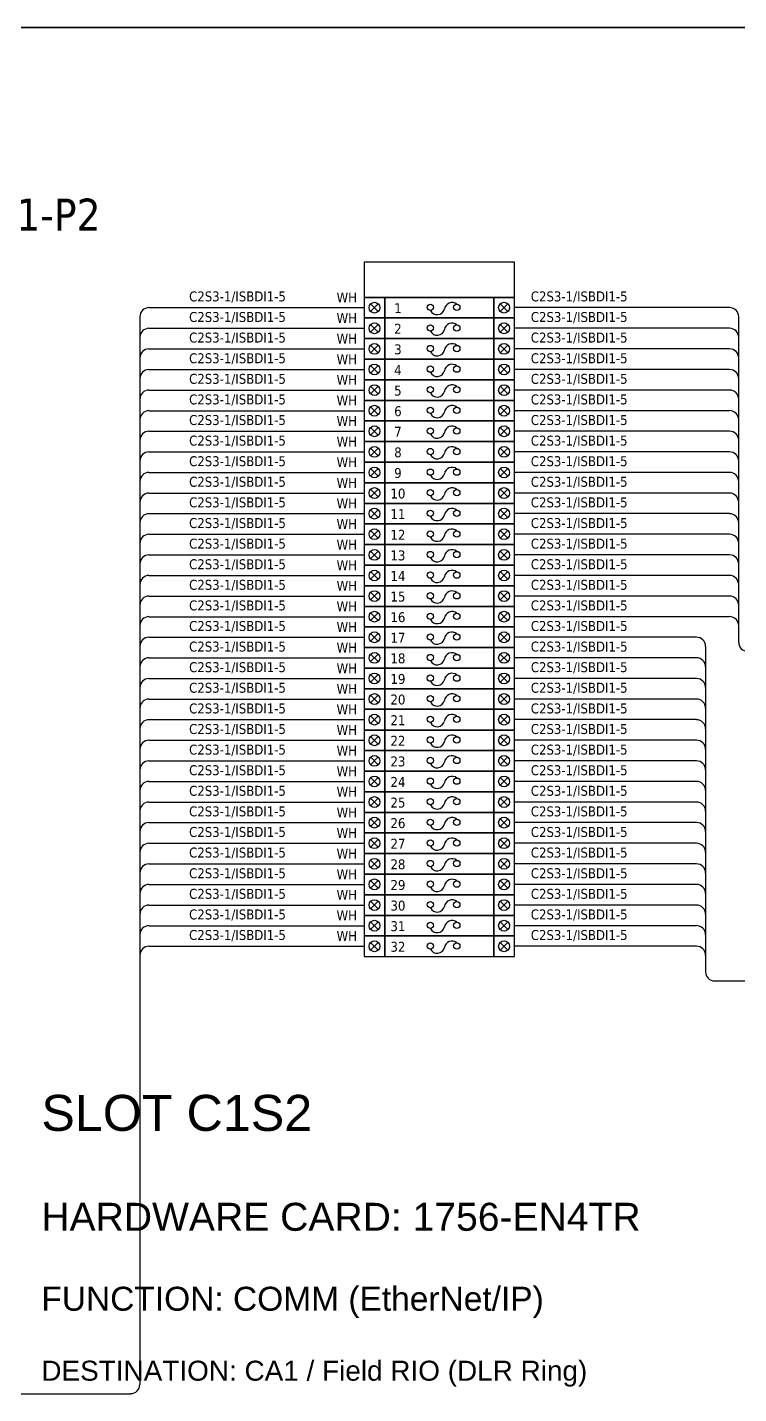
# Model space of a CAD drawing. Header units: millimetres. Extents: x 0 to 54213, y -3004 to 2820.
# Drawn here: x 9673 to 10385, y 1337 to 2704 of the extents above; entities that cross this region are included whole.
import ezdxf
from ezdxf.enums import TextEntityAlignment as Align

# ---------------------------------------------------------------- set-up
doc = ezdxf.new("R2010")
doc.units = ezdxf.units.MM
doc.layers.add('HELPPOINT', color=7, linetype='Continuous')
doc.layers.add('IE-WIRE', color=7, linetype='Continuous', lineweight=25)
doc.layers.add('power', color=7, linetype='Continuous', lineweight=25)
doc.styles.get("Standard").update_dxf_attribs({"font": 'arial.ttf'})
doc.styles.add('Tahoma', font='')
doc.styles.get('Tahoma').set_extended_font_data('Tahoma')

msp = doc.modelspace()

# ---------------------------------------------------------------- linework, layer by layer
at = {"color": 1, "ltscale": 25.4}
for p, q in [((10023.8, 2427.5), (10016.2, 2419.9)), ((10016.2, 2427.5), (10023.8, 2419.9)), ((10145.9, 2427.5), (10153.6, 2419.9)), ((10153.6, 2427.5), (10145.9, 2419.9)), ((10023.8, 2406.9), (10016.2, 2399.2)), ((10016.2, 2406.9), (10023.8, 2399.2)), ((10145.9, 2406.9), (10153.6, 2399.2)), ((10153.6, 2406.9), (10145.9, 2399.2)), ((10023.8, 2386.3), (10016.2, 2378.6)), ((10016.2, 2386.3), (10023.8, 2378.6)), ((10145.9, 2386.3), (10153.6, 2378.6)), ((10153.6, 2386.3), (10145.9, 2378.6)), ((10023.8, 2365.7), (10016.2, 2358)), ((10016.2, 2365.7), (10023.8, 2358)), ((10145.9, 2365.7), (10153.6, 2358)), ((10153.6, 2365.7), (10145.9, 2358)), ((10023.8, 2345.1), (10016.2, 2337.4)), ((10016.2, 2345.1), (10023.8, 2337.4)), ((10145.9, 2345.1), (10153.6, 2337.4)), ((10153.6, 2345.1), (10145.9, 2337.4)), ((10023.8, 2324.5), (10016.2, 2316.8)), ((10016.2, 2324.5), (10023.8, 2316.8)), ((10145.9, 2324.5), (10153.6, 2316.8)), ((10153.6, 2324.5), (10145.9, 2316.8)), ((10023.8, 2303.9), (10016.2, 2296.2)), ((10016.2, 2303.9), (10023.8, 2296.2)), ((10145.9, 2303.9), (10153.6, 2296.2)), ((10153.6, 2303.9), (10145.9, 2296.2)), ((10023.8, 2283.2), (10016.2, 2275.6)), ((10016.2, 2283.2), (10023.8, 2275.6)), ((10145.9, 2283.2), (10153.6, 2275.6)), ((10153.6, 2283.2), (10145.9, 2275.6)), ((10023.8, 2262.6), (10016.2, 2255)), ((10016.2, 2262.6), (10023.8, 2255)), ((10145.9, 2262.6), (10153.6, 2255)), ((10153.6, 2262.6), (10145.9, 2255)), ((10023.8, 2242), (10016.2, 2234.3)), ((10016.2, 2242), (10023.8, 2234.3)), ((10145.9, 2242), (10153.6, 2234.3)), ((10153.6, 2242), (10145.9, 2234.3)), ((10023.8, 2221.4), (10016.2, 2213.7)), ((10016.2, 2221.4), (10023.8, 2213.7)), ((10145.9, 2221.4), (10153.6, 2213.7)), ((10153.6, 2221.4), (10145.9, 2213.7)), ((10023.8, 2200.8), (10016.2, 2193.1)), ((10016.2, 2200.8), (10023.8, 2193.1)), ((10145.9, 2200.8), (10153.6, 2193.1)), ((10153.6, 2200.8), (10145.9, 2193.1)), ((10023.8, 2180.2), (10016.2, 2172.5)), ((10016.2, 2180.2), (10023.8, 2172.5)), ((10145.9, 2180.2), (10153.6, 2172.5)), ((10153.6, 2180.2), (10145.9, 2172.5)), ((10023.8, 2159.6), (10016.2, 2151.9)), ((10016.2, 2159.6), (10023.8, 2151.9)), ((10145.9, 2159.6), (10153.6, 2151.9)), ((10153.6, 2159.6), (10145.9, 2151.9)), ((10023.8, 2139), (10016.2, 2131.3)), ((10016.2, 2139), (10023.8, 2131.3)), ((10145.9, 2139), (10153.6, 2131.3)), ((10153.6, 2139), (10145.9, 2131.3)), ((10023.8, 2118.3), (10016.2, 2110.7)), ((10016.2, 2118.3), (10023.8, 2110.7)), ((10145.9, 2118.3), (10153.6, 2110.7)), ((10153.6, 2118.3), (10145.9, 2110.7)), ((10023.8, 2097.7), (10016.2, 2090.1)), ((10016.2, 2097.7), (10023.8, 2090.1)), ((10145.9, 2097.7), (10153.6, 2090.1)), ((10153.6, 2097.7), (10145.9, 2090.1)), ((10023.8, 2077.1), (10016.2, 2069.5)), ((10016.2, 2077.1), (10023.8, 2069.5)), ((10145.9, 2077.1), (10153.6, 2069.5)), ((10153.6, 2077.1), (10145.9, 2069.5)), ((10023.8, 2056.5), (10016.2, 2048.8)), ((10016.2, 2056.5), (10023.8, 2048.8)), ((10145.9, 2056.5), (10153.6, 2048.8)), ((10153.6, 2056.5), (10145.9, 2048.8)), ((10023.8, 2035.9), (10016.2, 2028.2)), ((10016.2, 2035.9), (10023.8, 2028.2)), ((10145.9, 2035.9), (10153.6, 2028.2)), ((10153.6, 2035.9), (10145.9, 2028.2)), ((10023.8, 2015.3), (10016.2, 2007.6)), ((10016.2, 2015.3), (10023.8, 2007.6)), ((10145.9, 2015.3), (10153.6, 2007.6)), ((10153.6, 2015.3), (10145.9, 2007.6)), ((10023.8, 1994.7), (10016.2, 1987)), ((10016.2, 1994.7), (10023.8, 1987)), ((10145.9, 1994.7), (10153.6, 1987)), ((10153.6, 1994.7), (10145.9, 1987)), ((10023.8, 1974.1), (10016.2, 1966.4)), ((10016.2, 1974.1), (10023.8, 1966.4)), ((10145.9, 1974.1), (10153.6, 1966.4)), ((10153.6, 1974.1), (10145.9, 1966.4)), ((10023.8, 1953.5), (10016.2, 1945.8)), ((10016.2, 1953.5), (10023.8, 1945.8)), ((10145.9, 1953.5), (10153.6, 1945.8)), ((10153.6, 1953.5), (10145.9, 1945.8)), ((10023.8, 1932.8), (10016.2, 1925.2)), ((10016.2, 1932.8), (10023.8, 1925.2)), ((10145.9, 1932.8), (10153.6, 1925.2)), ((10153.6, 1932.8), (10145.9, 1925.2)), ((10023.8, 1912.2), (10016.2, 1904.6)), ((10016.2, 1912.2), (10023.8, 1904.6)), ((10145.9, 1912.2), (10153.6, 1904.6)), ((10153.6, 1912.2), (10145.9, 1904.6)), ((10023.8, 1891.6), (10016.2, 1883.9)), ((10016.2, 1891.6), (10023.8, 1883.9)), ((10145.9, 1891.6), (10153.6, 1883.9)), ((10153.6, 1891.6), (10145.9, 1883.9)), ((10023.8, 1871), (10016.2, 1863.3)), ((10016.2, 1871), (10023.8, 1863.3)), ((10145.9, 1871), (10153.6, 1863.3)), ((10153.6, 1871), (10145.9, 1863.3)), ((10023.8, 1850.4), (10016.2, 1842.7)), ((10016.2, 1850.4), (10023.8, 1842.7)), ((10145.9, 1850.4), (10153.6, 1842.7)), ((10153.6, 1850.4), (10145.9, 1842.7)), ((10023.8, 1829.8), (10016.2, 1822.1)), ((10016.2, 1829.8), (10023.8, 1822.1)), ((10145.9, 1829.8), (10153.6, 1822.1)), ((10153.6, 1829.8), (10145.9, 1822.1)), ((10023.8, 1809.2), (10016.2, 1801.5)), ((10016.2, 1809.2), (10023.8, 1801.5)), ((10145.9, 1809.2), (10153.6, 1801.5)), ((10153.6, 1809.2), (10145.9, 1801.5)), ((10023.8, 1788.6), (10016.2, 1780.9)), ((10016.2, 1788.6), (10023.8, 1780.9)), ((10145.9, 1788.6), (10153.6, 1780.9)), ((10153.6, 1788.6), (10145.9, 1780.9))]:
    msp.add_line(p, q, dxfattribs=at)
at = {"color": 4, "ltscale": 25.4}
msp.add_lwpolyline([(10009.7, 2434), (10160, 2434), (10160, 2469.2), (10009.7, 2469.2)], close=True, dxfattribs=at)
at = {"color": 1, "ltscale": 25.4}
for points in [[(10009.7, 2413.4), (10030.3, 2413.4), (10030.3, 2434), (10009.7, 2434)], [(10030.3, 2413.4), (10139.4, 2413.4), (10139.4, 2434), (10030.3, 2434)], [(10139.4, 2413.4), (10160, 2413.4), (10160, 2434), (10139.4, 2434)], [(10009.7, 2392.8), (10030.3, 2392.8), (10030.3, 2413.4), (10009.7, 2413.4)], [(10030.3, 2392.8), (10139.4, 2392.8), (10139.4, 2413.4), (10030.3, 2413.4)], [(10139.4, 2392.8), (10160, 2392.8), (10160, 2413.4), (10139.4, 2413.4)], [(10009.7, 2372.2), (10030.3, 2372.2), (10030.3, 2392.8), (10009.7, 2392.8)], [(10030.3, 2372.2), (10139.4, 2372.2), (10139.4, 2392.8), (10030.3, 2392.8)], [(10139.4, 2372.2), (10160, 2372.2), (10160, 2392.8), (10139.4, 2392.8)], [(10009.7, 2351.5), (10030.3, 2351.5), (10030.3, 2372.2), (10009.7, 2372.2)], [(10030.3, 2351.5), (10139.4, 2351.5), (10139.4, 2372.2), (10030.3, 2372.2)], [(10139.4, 2351.5), (10160, 2351.5), (10160, 2372.2), (10139.4, 2372.2)], [(10009.7, 2330.9), (10030.3, 2330.9), (10030.3, 2351.5), (10009.7, 2351.5)], [(10030.3, 2330.9), (10139.4, 2330.9), (10139.4, 2351.5), (10030.3, 2351.5)], [(10139.4, 2330.9), (10160, 2330.9), (10160, 2351.5), (10139.4, 2351.5)], [(10009.7, 2310.3), (10030.3, 2310.3), (10030.3, 2330.9), (10009.7, 2330.9)], [(10030.3, 2310.3), (10139.4, 2310.3), (10139.4, 2330.9), (10030.3, 2330.9)], [(10139.4, 2310.3), (10160, 2310.3), (10160, 2330.9), (10139.4, 2330.9)], [(10009.7, 2289.7), (10030.3, 2289.7), (10030.3, 2310.3), (10009.7, 2310.3)], [(10030.3, 2289.7), (10139.4, 2289.7), (10139.4, 2310.3), (10030.3, 2310.3)], [(10139.4, 2289.7), (10160, 2289.7), (10160, 2310.3), (10139.4, 2310.3)], [(10009.7, 2269.1), (10030.3, 2269.1), (10030.3, 2289.7), (10009.7, 2289.7)], [(10030.3, 2269.1), (10139.4, 2269.1), (10139.4, 2289.7), (10030.3, 2289.7)], [(10139.4, 2269.1), (10160, 2269.1), (10160, 2289.7), (10139.4, 2289.7)], [(10009.7, 2248.5), (10030.3, 2248.5), (10030.3, 2269.1), (10009.7, 2269.1)], [(10030.3, 2248.5), (10139.4, 2248.5), (10139.4, 2269.1), (10030.3, 2269.1)], [(10139.4, 2248.5), (10160, 2248.5), (10160, 2269.1), (10139.4, 2269.1)], [(10009.7, 2227.9), (10030.3, 2227.9), (10030.3, 2248.5), (10009.7, 2248.5)], [(10030.3, 2227.9), (10139.4, 2227.9), (10139.4, 2248.5), (10030.3, 2248.5)], [(10139.4, 2227.9), (10160, 2227.9), (10160, 2248.5), (10139.4, 2248.5)], [(10009.7, 2207.3), (10030.3, 2207.3), (10030.3, 2227.9), (10009.7, 2227.9)], [(10030.3, 2207.3), (10139.4, 2207.3), (10139.4, 2227.9), (10030.3, 2227.9)], [(10139.4, 2207.3), (10160, 2207.3), (10160, 2227.9), (10139.4, 2227.9)], [(10009.7, 2186.7), (10030.3, 2186.7), (10030.3, 2207.3), (10009.7, 2207.3)], [(10030.3, 2186.7), (10139.4, 2186.7), (10139.4, 2207.3), (10030.3, 2207.3)], [(10139.4, 2186.7), (10160, 2186.7), (10160, 2207.3), (10139.4, 2207.3)], [(10009.7, 2166), (10030.3, 2166), (10030.3, 2186.7), (10009.7, 2186.7)], [(10030.3, 2166), (10139.4, 2166), (10139.4, 2186.7), (10030.3, 2186.7)], [(10139.4, 2166), (10160, 2166), (10160, 2186.7), (10139.4, 2186.7)], [(10009.7, 2145.4), (10030.3, 2145.4), (10030.3, 2166), (10009.7, 2166)], [(10030.3, 2145.4), (10139.4, 2145.4), (10139.4, 2166), (10030.3, 2166)], [(10139.4, 2145.4), (10160, 2145.4), (10160, 2166), (10139.4, 2166)], [(10009.7, 2124.8), (10030.3, 2124.8), (10030.3, 2145.4), (10009.7, 2145.4)], [(10030.3, 2124.8), (10139.4, 2124.8), (10139.4, 2145.4), (10030.3, 2145.4)], [(10139.4, 2124.8), (10160, 2124.8), (10160, 2145.4), (10139.4, 2145.4)], [(10009.7, 2104.2), (10030.3, 2104.2), (10030.3, 2124.8), (10009.7, 2124.8)], [(10030.3, 2104.2), (10139.4, 2104.2), (10139.4, 2124.8), (10030.3, 2124.8)], [(10139.4, 2104.2), (10160, 2104.2), (10160, 2124.8), (10139.4, 2124.8)], [(10009.7, 2083.6), (10030.3, 2083.6), (10030.3, 2104.2), (10009.7, 2104.2)], [(10030.3, 2083.6), (10139.4, 2083.6), (10139.4, 2104.2), (10030.3, 2104.2)], [(10139.4, 2083.6), (10160, 2083.6), (10160, 2104.2), (10139.4, 2104.2)], [(10009.7, 2063), (10030.3, 2063), (10030.3, 2083.6), (10009.7, 2083.6)], [(10030.3, 2063), (10139.4, 2063), (10139.4, 2083.6), (10030.3, 2083.6)], [(10139.4, 2063), (10160, 2063), (10160, 2083.6), (10139.4, 2083.6)], [(10009.7, 2042.4), (10030.3, 2042.4), (10030.3, 2063), (10009.7, 2063)], [(10030.3, 2042.4), (10139.4, 2042.4), (10139.4, 2063), (10030.3, 2063)], [(10139.4, 2042.4), (10160, 2042.4), (10160, 2063), (10139.4, 2063)], [(10009.7, 2021.8), (10030.3, 2021.8), (10030.3, 2042.4), (10009.7, 2042.4)], [(10030.3, 2021.8), (10139.4, 2021.8), (10139.4, 2042.4), (10030.3, 2042.4)], [(10139.4, 2021.8), (10160, 2021.8), (10160, 2042.4), (10139.4, 2042.4)], [(10009.7, 2001.1), (10030.3, 2001.1), (10030.3, 2021.8), (10009.7, 2021.8)], [(10030.3, 2001.1), (10139.4, 2001.1), (10139.4, 2021.8), (10030.3, 2021.8)], [(10139.4, 2001.1), (10160, 2001.1), (10160, 2021.8), (10139.4, 2021.8)], [(10009.7, 1980.5), (10030.3, 1980.5), (10030.3, 2001.1), (10009.7, 2001.1)], [(10030.3, 1980.5), (10139.4, 1980.5), (10139.4, 2001.1), (10030.3, 2001.1)], [(10139.4, 1980.5), (10160, 1980.5), (10160, 2001.1), (10139.4, 2001.1)], [(10009.7, 1959.9), (10030.3, 1959.9), (10030.3, 1980.5), (10009.7, 1980.5)], [(10030.3, 1959.9), (10139.4, 1959.9), (10139.4, 1980.5), (10030.3, 1980.5)], [(10139.4, 1959.9), (10160, 1959.9), (10160, 1980.5), (10139.4, 1980.5)], [(10009.7, 1939.3), (10030.3, 1939.3), (10030.3, 1959.9), (10009.7, 1959.9)], [(10030.3, 1939.3), (10139.4, 1939.3), (10139.4, 1959.9), (10030.3, 1959.9)], [(10139.4, 1939.3), (10160, 1939.3), (10160, 1959.9), (10139.4, 1959.9)], [(10009.7, 1918.7), (10030.3, 1918.7), (10030.3, 1939.3), (10009.7, 1939.3)], [(10030.3, 1918.7), (10139.4, 1918.7), (10139.4, 1939.3), (10030.3, 1939.3)], [(10139.4, 1918.7), (10160, 1918.7), (10160, 1939.3), (10139.4, 1939.3)], [(10009.7, 1898.1), (10030.3, 1898.1), (10030.3, 1918.7), (10009.7, 1918.7)], [(10030.3, 1898.1), (10139.4, 1898.1), (10139.4, 1918.7), (10030.3, 1918.7)], [(10139.4, 1898.1), (10160, 1898.1), (10160, 1918.7), (10139.4, 1918.7)], [(10009.7, 1877.5), (10030.3, 1877.5), (10030.3, 1898.1), (10009.7, 1898.1)], [(10030.3, 1877.5), (10139.4, 1877.5), (10139.4, 1898.1), (10030.3, 1898.1)], [(10139.4, 1877.5), (10160, 1877.5), (10160, 1898.1), (10139.4, 1898.1)], [(10009.7, 1856.9), (10030.3, 1856.9), (10030.3, 1877.5), (10009.7, 1877.5)], [(10030.3, 1856.9), (10139.4, 1856.9), (10139.4, 1877.5), (10030.3, 1877.5)], [(10139.4, 1856.9), (10160, 1856.9), (10160, 1877.5), (10139.4, 1877.5)], [(10009.7, 1836.3), (10030.3, 1836.3), (10030.3, 1856.9), (10009.7, 1856.9)], [(10030.3, 1836.3), (10139.4, 1836.3), (10139.4, 1856.9), (10030.3, 1856.9)], [(10139.4, 1836.3), (10160, 1836.3), (10160, 1856.9), (10139.4, 1856.9)], [(10009.7, 1815.6), (10030.3, 1815.6), (10030.3, 1836.3), (10009.7, 1836.3)], [(10030.3, 1815.6), (10139.4, 1815.6), (10139.4, 1836.3), (10030.3, 1836.3)], [(10139.4, 1815.6), (10160, 1815.6), (10160, 1836.3), (10139.4, 1836.3)], [(10009.7, 1795), (10030.3, 1795), (10030.3, 1815.6), (10009.7, 1815.6)], [(10030.3, 1795), (10139.4, 1795), (10139.4, 1815.6), (10030.3, 1815.6)], [(10139.4, 1795), (10160, 1795), (10160, 1815.6), (10139.4, 1815.6)], [(10009.7, 1774.4), (10030.3, 1774.4), (10030.3, 1795), (10009.7, 1795)], [(10030.3, 1774.4), (10139.4, 1774.4), (10139.4, 1795), (10030.3, 1795)], [(10139.4, 1774.4), (10160, 1774.4), (10160, 1795), (10139.4, 1795)]]:
    msp.add_lwpolyline(points, close=True, dxfattribs=at)
for centre in [(10020, 2423.7), (10149.7, 2423.7), (10020, 2403.1), (10149.7, 2403.1), (10020, 2382.5), (10149.7, 2382.5), (10020, 2361.9), (10149.7, 2361.9), (10020, 2341.2), (10149.7, 2341.2), (10020, 2320.6), (10149.7, 2320.6), (10020, 2300), (10149.7, 2300), (10020, 2279.4), (10149.7, 2279.4), (10020, 2258.8), (10149.7, 2258.8), (10020, 2238.2), (10149.7, 2238.2), (10020, 2217.6), (10149.7, 2217.6), (10020, 2197), (10149.7, 2197), (10020, 2176.3), (10149.7, 2176.3), (10020, 2155.7), (10149.7, 2155.7), (10020, 2135.1), (10149.7, 2135.1), (10020, 2114.5), (10149.7, 2114.5), (10020, 2093.9), (10149.7, 2093.9), (10020, 2073.3), (10149.7, 2073.3), (10020, 2052.7), (10149.7, 2052.7), (10020, 2032.1), (10149.7, 2032.1), (10020, 2011.5), (10149.7, 2011.5), (10020, 1990.8), (10149.7, 1990.8), (10020, 1970.2), (10149.7, 1970.2), (10020, 1949.6), (10149.7, 1949.6), (10020, 1929), (10149.7, 1929), (10020, 1908.4), (10149.7, 1908.4), (10020, 1887.8), (10149.7, 1887.8), (10020, 1867.2), (10149.7, 1867.2), (10020, 1846.6), (10149.7, 1846.6), (10020, 1825.9), (10149.7, 1825.9), (10020, 1805.3), (10149.7, 1805.3), (10020, 1784.7), (10149.7, 1784.7)]:
    msp.add_circle(centre, 5.42, dxfattribs=at)
at = {"layer": 'HELPPOINT', "color": 4, "lineweight": 35}
msp.add_line((8386.6, 2704.2), (12279.9, 2704.2), dxfattribs=at)
msp.add_line((8386.6, 2704.2), (12279.9, 2704.2), dxfattribs=at)
at = {"layer": 'IE-WIRE', "color": 4, "ltscale": 25.4}
for p, q in [((9794.3, 2423.7), (10009.7, 2423.7)), ((10375.4, 2423.7), (10160, 2423.7)), ((9785.2, 2414.6), (9785.2, 1346.2)), ((10384.5, 2414.6), (10384.5, 2088.8)), ((9794.3, 2403.1), (10009.7, 2403.1)), ((10375.4, 2403.1), (10160, 2403.1)), ((9794.3, 2382.5), (10009.7, 2382.5)), ((10375.4, 2382.5), (10160, 2382.5)), ((9794.3, 2361.9), (10009.7, 2361.9)), ((10375.4, 2361.9), (10160, 2361.9)), ((9794.3, 2341.2), (10009.7, 2341.2)), ((10375.4, 2341.2), (10160, 2341.2)), ((9794.3, 2320.6), (10009.7, 2320.6)), ((10375.4, 2320.6), (10160, 2320.6)), ((9794.3, 2300), (10009.7, 2300)), ((10375.4, 2300), (10160, 2300)), ((9794.3, 2279.4), (10009.7, 2279.4)), ((10375.4, 2279.4), (10160, 2279.4)), ((9794.3, 2258.8), (10009.7, 2258.8)), ((10375.4, 2258.8), (10160, 2258.8)), ((9794.3, 2238.2), (10009.7, 2238.2)), ((10375.4, 2238.2), (10160, 2238.2)), ((9794.3, 2217.6), (10009.7, 2217.6)), ((10375.4, 2217.6), (10160, 2217.6)), ((9794.3, 2197), (10009.7, 2197)), ((10375.4, 2197), (10160, 2197)), ((9794.3, 2176.3), (10009.7, 2176.3)), ((10375.4, 2176.3), (10160, 2176.3)), ((9794.3, 2155.7), (10009.7, 2155.7)), ((10375.4, 2155.7), (10160, 2155.7)), ((9794.3, 2135.1), (10009.7, 2135.1)), ((10375.4, 2135.1), (10160, 2135.1)), ((9794.3, 2114.5), (10009.7, 2114.5)), ((10375.4, 2114.5), (10160, 2114.5)), ((9794.3, 2093.9), (10009.7, 2093.9)), ((10342.3, 2093.9), (10160, 2093.9)), ((10351.4, 2084.8), (10351.4, 1759)), ((9794.3, 2073.3), (10009.7, 2073.3)), ((10342.3, 2073.3), (10160, 2073.3)), ((9794.3, 2052.7), (10009.7, 2052.7)), ((10342.3, 2052.7), (10160, 2052.7)), ((9794.3, 2032.1), (10009.7, 2032.1)), ((10342.3, 2032.1), (10160, 2032.1)), ((9794.3, 2011.5), (10009.7, 2011.5)), ((10342.3, 2011.5), (10160, 2011.5)), ((9794.3, 1990.8), (10009.7, 1990.8)), ((10342.3, 1990.8), (10160, 1990.8)), ((9794.3, 1970.2), (10009.7, 1970.2)), ((10342.3, 1970.2), (10160, 1970.2)), ((9794.3, 1949.6), (10009.7, 1949.6)), ((10342.3, 1949.6), (10160, 1949.6)), ((9794.3, 1929), (10009.7, 1929)), ((10342.3, 1929), (10160, 1929)), ((9794.3, 1908.4), (10009.7, 1908.4)), ((10342.3, 1908.4), (10160, 1908.4)), ((9794.3, 1887.8), (10009.7, 1887.8)), ((10342.3, 1887.8), (10160, 1887.8)), ((9794.3, 1867.2), (10009.7, 1867.2)), ((10342.3, 1867.2), (10160, 1867.2)), ((9794.3, 1846.6), (10009.7, 1846.6)), ((10342.3, 1846.6), (10160, 1846.6)), ((9794.3, 1825.9), (10009.7, 1825.9)), ((10342.3, 1825.9), (10160, 1825.9)), ((9794.3, 1805.3), (10009.7, 1805.3)), ((10342.3, 1805.3), (10160, 1805.3)), ((9794.3, 1784.7), (10009.7, 1784.7)), ((10342.3, 1784.7), (10160, 1784.7))]:
    msp.add_line(p, q, dxfattribs=at)
at = {"layer": 'IE-WIRE', "color": 4}
for p, q in [((10360.4, 1750.1), (10626.2, 1750.1)), ((8734.7, 1337), (9776, 1337))]:
    msp.add_line(p, q, dxfattribs=at)
at = {"layer": 'IE-WIRE', "color": 4, "ltscale": 25.4}
for centre, start, end in [((9794.3, 2414.6), 90, 180), ((10375.4, 2414.6), 0, 90), ((9794.3, 2393.9), 90, 180), ((10375.4, 2393.9), 0, 90), ((9794.3, 2373.3), 90, 180), ((10375.4, 2373.3), 0, 90), ((9794.3, 2352.7), 90, 180), ((10375.4, 2352.7), 0, 90), ((9794.3, 2332.1), 90, 180), ((10375.4, 2332.1), 0, 90), ((9794.3, 2311.5), 90, 180), ((10375.4, 2311.5), 0, 90), ((9794.3, 2290.9), 90, 180), ((10375.4, 2290.9), 0, 90), ((9794.3, 2270.3), 90, 180), ((10375.4, 2270.3), 0, 90), ((9794.3, 2249.7), 90, 180), ((10375.4, 2249.7), 0, 90), ((9794.3, 2229), 90, 180), ((10375.4, 2229), 0, 90), ((9794.3, 2208.4), 90, 180), ((10375.4, 2208.4), 0, 90), ((9794.3, 2187.8), 90, 180), ((10375.4, 2187.8), 0, 90), ((9794.3, 2167.2), 90, 180), ((10375.4, 2167.2), 0, 90), ((9794.3, 2146.6), 90, 180), ((10375.4, 2146.6), 0, 90), ((9794.3, 2126), 90, 180), ((10375.4, 2126), 0, 90), ((9794.3, 2105.4), 90, 180), ((10375.4, 2105.4), 0, 90), ((9794.3, 2084.8), 90, 180), ((10342.3, 2084.8), 0, 90), ((9794.3, 2064.2), 90, 180), ((10342.3, 2064.2), 0, 90), ((9794.3, 2043.5), 90, 180), ((10342.3, 2043.5), 0, 90), ((9794.3, 2022.9), 90, 180), ((10342.3, 2022.9), 0, 90), ((9794.3, 2002.3), 90, 180), ((10342.3, 2002.3), 0, 90), ((9794.3, 1981.7), 90, 180), ((10342.3, 1981.7), 0, 90), ((9794.3, 1961.1), 90, 180), ((10342.3, 1961.1), 0, 90), ((9794.3, 1940.5), 90, 180), ((10342.3, 1940.5), 0, 90), ((9794.3, 1919.9), 90, 180), ((10342.3, 1919.9), 0, 90), ((9794.3, 1899.3), 90, 180), ((10342.3, 1899.3), 0, 90), ((9794.3, 1878.6), 90, 180), ((10342.3, 1878.6), 0, 90), ((9794.3, 1858), 90, 180), ((10342.3, 1858), 0, 90), ((9794.3, 1837.4), 90, 180), ((10342.3, 1837.4), 0, 90), ((9794.3, 1816.8), 90, 180), ((10342.3, 1816.8), 0, 90), ((9794.3, 1796.2), 90, 180), ((10342.3, 1796.2), 0, 90), ((9794.3, 1775.6), 90, 180), ((10342.3, 1775.6), 0, 90)]:
    msp.add_arc(centre, 9.14, start, end, dxfattribs=at)
at = {"layer": 'IE-WIRE', "color": 4}
for centre, radius, start, end in [((10393.5, 2088.8), 8.96, 180, 270), ((10360.4, 1759), 8.96, 180, 270), ((9776, 1346.2), 9.14, 270, 0)]:
    msp.add_arc(centre, radius, start, end, dxfattribs=at)
at = {"layer": 'power', "color": 1, "ltscale": 25.4}
for centre in [(10076, 2424), (10102.4, 2424), (10076, 2403.4), (10102.4, 2403.4), (10076, 2382.8), (10102.4, 2382.8), (10076, 2362.2), (10102.4, 2362.2), (10076, 2341.6), (10102.4, 2341.6), (10076, 2321), (10102.4, 2321), (10076, 2300.3), (10102.4, 2300.3), (10076, 2279.7), (10102.4, 2279.7), (10076, 2259.1), (10102.4, 2259.1), (10076, 2238.5), (10102.4, 2238.5), (10076, 2217.9), (10102.4, 2217.9), (10076, 2197.3), (10102.4, 2197.3), (10076, 2176.7), (10102.4, 2176.7), (10076, 2156.1), (10102.4, 2156.1), (10076, 2135.4), (10102.4, 2135.4), (10076, 2114.8), (10102.4, 2114.8), (10076, 2094.2), (10102.4, 2094.2), (10076, 2073.6), (10102.4, 2073.6), (10076, 2053), (10102.4, 2053), (10076, 2032.4), (10102.4, 2032.4), (10076, 2011.8), (10102.4, 2011.8), (10076, 1991.2), (10102.4, 1991.2), (10076, 1970.6), (10102.4, 1970.6), (10076, 1949.9), (10102.4, 1949.9), (10076, 1929.3), (10102.4, 1929.3), (10076, 1908.7), (10102.4, 1908.7), (10076, 1888.1), (10102.4, 1888.1), (10076, 1867.5), (10102.4, 1867.5), (10076, 1846.9), (10102.4, 1846.9), (10076, 1826.3), (10102.4, 1826.3), (10076, 1805.7), (10102.4, 1805.7), (10076, 1785), (10102.4, 1785)]:
    msp.add_circle(centre, 3.16, dxfattribs=at)
for centre, radius, start, end in [((10082.7, 2424.2), 7.52, 206.1634, 346.0383), ((10097.6, 2421.2), 7.66, 51.1309, 171.3254), ((10097.6, 2400.6), 7.66, 51.1309, 171.3254), ((10082.7, 2403.6), 7.52, 206.1634, 346.0383), ((10082.7, 2382.9), 7.52, 206.1634, 346.0383), ((10097.6, 2380), 7.66, 51.1309, 171.3254), ((10097.6, 2359.4), 7.66, 51.1309, 171.3254), ((10082.7, 2362.3), 7.52, 206.1634, 346.0383), ((10082.7, 2341.7), 7.52, 206.1634, 346.0383), ((10097.6, 2338.8), 7.66, 51.1309, 171.3254), ((10097.6, 2318.1), 7.66, 51.1309, 171.3254), ((10082.7, 2321.1), 7.52, 206.1634, 346.0383), ((10082.7, 2300.5), 7.52, 206.1634, 346.0383), ((10097.6, 2297.5), 7.66, 51.1309, 171.3254), ((10097.6, 2276.9), 7.66, 51.1309, 171.3254), ((10082.7, 2279.9), 7.52, 206.1634, 346.0383), ((10082.7, 2259.3), 7.52, 206.1634, 346.0383), ((10097.6, 2256.3), 7.66, 51.1309, 171.3254), ((10097.6, 2235.7), 7.66, 51.1309, 171.3254), ((10082.7, 2238.7), 7.52, 206.1634, 346.0383), ((10082.7, 2218.1), 7.52, 206.1634, 346.0383), ((10097.6, 2215.1), 7.66, 51.1309, 171.3254), ((10097.6, 2194.5), 7.66, 51.1309, 171.3254), ((10082.7, 2197.4), 7.52, 206.1634, 346.0383), ((10082.7, 2176.8), 7.52, 206.1634, 346.0383), ((10097.6, 2173.9), 7.66, 51.1309, 171.3254), ((10097.6, 2153.2), 7.66, 51.1309, 171.3254), ((10082.7, 2156.2), 7.52, 206.1634, 346.0383), ((10082.7, 2135.6), 7.52, 206.1634, 346.0383), ((10097.6, 2132.6), 7.66, 51.1309, 171.3254), ((10097.6, 2112), 7.66, 51.1309, 171.3254), ((10082.7, 2115), 7.52, 206.1634, 346.0383), ((10082.7, 2094.4), 7.52, 206.1634, 346.0383), ((10097.6, 2091.4), 7.66, 51.1309, 171.3254), ((10097.6, 2070.8), 7.66, 51.1309, 171.3254), ((10082.7, 2073.8), 7.52, 206.1634, 346.0383), ((10082.7, 2053.2), 7.52, 206.1634, 346.0383), ((10097.6, 2050.2), 7.66, 51.1309, 171.3254), ((10097.6, 2029.6), 7.66, 51.1309, 171.3254), ((10082.7, 2032.5), 7.52, 206.1634, 346.0383), ((10082.7, 2011.9), 7.52, 206.1634, 346.0383), ((10097.6, 2009), 7.66, 51.1309, 171.3254), ((10082.7, 1991.3), 7.52, 206.1634, 346.0383), ((10097.6, 1988.4), 7.66, 51.1309, 171.3254), ((10082.7, 1970.7), 7.52, 206.1634, 346.0383), ((10097.6, 1967.7), 7.66, 51.1309, 171.3254), ((10082.7, 1950.1), 7.52, 206.1634, 346.0383), ((10097.6, 1947.1), 7.66, 51.1309, 171.3254), ((10097.6, 1926.5), 7.66, 51.1309, 171.3254), ((10082.7, 1929.5), 7.52, 206.1634, 346.0383), ((10082.7, 1908.9), 7.52, 206.1634, 346.0383), ((10097.6, 1905.9), 7.66, 51.1309, 171.3254), ((10097.6, 1885.3), 7.66, 51.1309, 171.3254), ((10082.7, 1888.3), 7.52, 206.1634, 346.0383), ((10082.7, 1867.7), 7.52, 206.1634, 346.0383), ((10097.6, 1864.7), 7.66, 51.1309, 171.3254), ((10097.6, 1844.1), 7.66, 51.1309, 171.3254), ((10082.7, 1847), 7.52, 206.1634, 346.0383), ((10082.7, 1826.4), 7.52, 206.1634, 346.0383), ((10097.6, 1823.5), 7.66, 51.1309, 171.3254), ((10097.6, 1802.8), 7.66, 51.1309, 171.3254), ((10082.7, 1805.8), 7.52, 206.1634, 346.0383), ((10082.7, 1785.2), 7.52, 206.1634, 346.0383), ((10097.6, 1782.2), 7.66, 51.1309, 171.3254)]:
    msp.add_arc(centre, radius, start, end, dxfattribs=at)

# ---------------------------------------------------------------- texts
at = {"color": 2, "style": 'Tahoma'}
msp.add_text('=CA1+MCP-M1-P2', height=32, dxfattribs=at).set_placement((9570, 2516.8), align=Align.MIDDLE_CENTER)
at = {"color": 4, "style": 'Tahoma'}
for s, height, p in [('C2S3-1/ISBDI1-5', 9.949, (9834.5, 2430)), ('WH', 9.95, (9982.1, 2428.9)), ('C2S3-1/ISBDI1-5', 9.949, (10176.5, 2430)), ('C2S3-1/ISBDI1-5', 9.949, (9834.5, 2409.4)), ('WH', 9.95, (9982.1, 2408.3)), ('C2S3-1/ISBDI1-5', 9.949, (10176.5, 2409.4)), ('C2S3-1/ISBDI1-5', 9.949, (9834.5, 2388.8)), ('WH', 9.95, (9982.1, 2387.7)), ('C2S3-1/ISBDI1-5', 9.949, (10176.5, 2388.8)), ('C2S3-1/ISBDI1-5', 9.949, (9834.5, 2368.1)), ('WH', 9.95, (9982.1, 2367.1)), ('C2S3-1/ISBDI1-5', 9.949, (10176.5, 2368.1)), ('C2S3-1/ISBDI1-5', 9.949, (9834.5, 2347.5)), ('WH', 9.95, (9982.1, 2346.5)), ('C2S3-1/ISBDI1-5', 9.949, (10176.5, 2347.5)), ('C2S3-1/ISBDI1-5', 9.949, (9834.5, 2326.9)), ('WH', 9.95, (9982.1, 2325.9)), ('C2S3-1/ISBDI1-5', 9.949, (10176.5, 2326.9)), ('C2S3-1/ISBDI1-5', 9.949, (9834.5, 2306.3)), ('WH', 9.95, (9982.1, 2305.3)), ('C2S3-1/ISBDI1-5', 9.949, (10176.5, 2306.3)), ('C2S3-1/ISBDI1-5', 9.949, (9834.5, 2285.7)), ('WH', 9.95, (9982.1, 2284.7)), ('C2S3-1/ISBDI1-5', 9.949, (10176.5, 2285.7)), ('C2S3-1/ISBDI1-5', 9.949, (9834.5, 2265.1)), ('WH', 9.95, (9982.1, 2264.1)), ('C2S3-1/ISBDI1-5', 9.949, (10176.5, 2265.1)), ('C2S3-1/ISBDI1-5', 9.949, (9834.5, 2244.5)), ('WH', 9.95, (9982.1, 2243.4)), ('C2S3-1/ISBDI1-5', 9.949, (10176.5, 2244.5)), ('C2S3-1/ISBDI1-5', 9.949, (9834.5, 2223.9)), ('WH', 9.95, (9982.1, 2222.8)), ('C2S3-1/ISBDI1-5', 9.949, (10176.5, 2223.9)), ('C2S3-1/ISBDI1-5', 9.949, (9834.5, 2203.2)), ('WH', 9.95, (9982.1, 2202.2)), ('C2S3-1/ISBDI1-5', 9.949, (10176.5, 2203.2)), ('C2S3-1/ISBDI1-5', 9.949, (9834.5, 2182.6)), ('WH', 9.95, (9982.1, 2181.6)), ('C2S3-1/ISBDI1-5', 9.949, (10176.5, 2182.6)), ('C2S3-1/ISBDI1-5', 9.949, (9834.5, 2162)), ('WH', 9.95, (9982.1, 2161)), ('C2S3-1/ISBDI1-5', 9.949, (10176.5, 2162)), ('C2S3-1/ISBDI1-5', 9.949, (9834.5, 2141.4)), ('WH', 9.95, (9982.1, 2140.4)), ('C2S3-1/ISBDI1-5', 9.949, (10176.5, 2141.4)), ('C2S3-1/ISBDI1-5', 9.949, (9834.5, 2120.8)), ('WH', 9.95, (9982.1, 2119.8)), ('C2S3-1/ISBDI1-5', 9.949, (10176.5, 2120.8)), ('C2S3-1/ISBDI1-5', 9.949, (9834.5, 2100.2)), ('WH', 9.95, (9982.1, 2099.2)), ('C2S3-1/ISBDI1-5', 9.949, (10176.5, 2100.2)), ('C2S3-1/ISBDI1-5', 9.949, (9834.5, 2079.6)), ('WH', 9.95, (9982.1, 2078.5)), ('C2S3-1/ISBDI1-5', 9.949, (10176.5, 2079.6)), ('C2S3-1/ISBDI1-5', 9.949, (9834.5, 2059)), ('WH', 9.95, (9982.1, 2057.9)), ('C2S3-1/ISBDI1-5', 9.949, (10176.5, 2059)), ('C2S3-1/ISBDI1-5', 9.949, (9834.5, 2038.4)), ('WH', 9.95, (9982.1, 2037.3)), ('C2S3-1/ISBDI1-5', 9.949, (10176.5, 2038.4)), ('C2S3-1/ISBDI1-5', 9.949, (9834.5, 2017.7)), ('WH', 9.95, (9982.1, 2016.7)), ('C2S3-1/ISBDI1-5', 9.949, (10176.5, 2017.7)), ('C2S3-1/ISBDI1-5', 9.949, (9834.5, 1997.1)), ('WH', 9.95, (9982.1, 1996.1)), ('C2S3-1/ISBDI1-5', 9.949, (10176.5, 1997.1)), ('C2S3-1/ISBDI1-5', 9.949, (9834.5, 1976.5)), ('WH', 9.95, (9982.1, 1975.5)), ('C2S3-1/ISBDI1-5', 9.949, (10176.5, 1976.5)), ('C2S3-1/ISBDI1-5', 9.949, (9834.5, 1955.9)), ('WH', 9.95, (9982.1, 1954.9)), ('C2S3-1/ISBDI1-5', 9.949, (10176.5, 1955.9)), ('C2S3-1/ISBDI1-5', 9.949, (9834.5, 1935.3)), ('WH', 9.95, (9982.1, 1934.3)), ('C2S3-1/ISBDI1-5', 9.949, (10176.5, 1935.3)), ('C2S3-1/ISBDI1-5', 9.949, (9834.5, 1914.7)), ('WH', 9.95, (9982.1, 1913.6)), ('C2S3-1/ISBDI1-5', 9.949, (10176.5, 1914.7)), ('C2S3-1/ISBDI1-5', 9.949, (9834.5, 1894.1)), ('WH', 9.95, (9982.1, 1893)), ('C2S3-1/ISBDI1-5', 9.949, (10176.5, 1894.1)), ('C2S3-1/ISBDI1-5', 9.949, (9834.5, 1873.5)), ('WH', 9.95, (9982.1, 1872.4)), ('C2S3-1/ISBDI1-5', 9.949, (10176.5, 1873.5)), ('C2S3-1/ISBDI1-5', 9.949, (9834.5, 1852.8)), ('WH', 9.95, (9982.1, 1851.8)), ('C2S3-1/ISBDI1-5', 9.949, (10176.5, 1852.8)), ('C2S3-1/ISBDI1-5', 9.949, (9834.5, 1832.2)), ('WH', 9.95, (9982.1, 1831.2)), ('C2S3-1/ISBDI1-5', 9.949, (10176.5, 1832.2)), ('C2S3-1/ISBDI1-5', 9.949, (9834.5, 1811.6)), ('WH', 9.95, (9982.1, 1810.6)), ('C2S3-1/ISBDI1-5', 9.949, (10176.5, 1811.6)), ('C2S3-1/ISBDI1-5', 9.949, (9834.5, 1791)), ('WH', 9.95, (9982.1, 1790)), ('C2S3-1/ISBDI1-5', 9.949, (10176.5, 1791))]:
    msp.add_text(s, height=height, dxfattribs=at).set_placement(p)
at = {"color": 2}
msp.add_text('SLOT C1S2', height=36, dxfattribs=at).set_placement((9686.6, 1600))
at = {"color": 3}
msp.add_text('HARDWARE CARD: 1756-EN4TR', height=28, dxfattribs=at).set_placement((9686.6, 1500))
at = {"color": 7}
msp.add_text('FUNCTION: COMM (EtherNet/IP)', height=24, dxfattribs=at).set_placement((9686.6, 1420))
at = {"color": 8}
msp.add_text('DESTINATION: CA1 / Field RIO (DLR Ring)', height=20, dxfattribs=at).set_placement((9686.6, 1350))
at = {"layer": 'power', "color": 7, "style": 'Tahoma'}
for s, p in [('1', (10043.5, 2423.2)), ('2', (10043.5, 2402.6)), ('3', (10043.5, 2382)), ('4', (10043.5, 2361.3)), ('5', (10043.5, 2340.7)), ('6', (10043.5, 2320.1)), ('7', (10043.5, 2299.5)), ('8', (10043.5, 2278.9)), ('9', (10043.5, 2258.3)), ('10', (10043.5, 2237.7)), ('11', (10043.5, 2217.1)), ('12', (10043.5, 2196.4)), ('13', (10043.5, 2175.8)), ('14', (10043.5, 2155.2)), ('15', (10043.5, 2134.6)), ('16', (10043.5, 2114)), ('17', (10043.5, 2093.4)), ('18', (10043.5, 2072.8)), ('19', (10043.5, 2052.2)), ('20', (10043.5, 2031.6)), ('21', (10043.5, 2010.9)), ('22', (10043.5, 1990.3)), ('23', (10043.5, 1969.7)), ('24', (10043.5, 1949.1)), ('25', (10043.5, 1928.5)), ('26', (10043.5, 1907.9)), ('27', (10043.5, 1887.3)), ('28', (10043.5, 1866.7)), ('29', (10043.5, 1846)), ('30', (10043.5, 1825.4)), ('31', (10043.5, 1804.8)), ('32', (10043.5, 1784.2))]:
    msp.add_text(s, height=9.97, dxfattribs=at).set_placement(p, align=Align.MIDDLE_CENTER)

doc.saveas('drawing.dxf')
